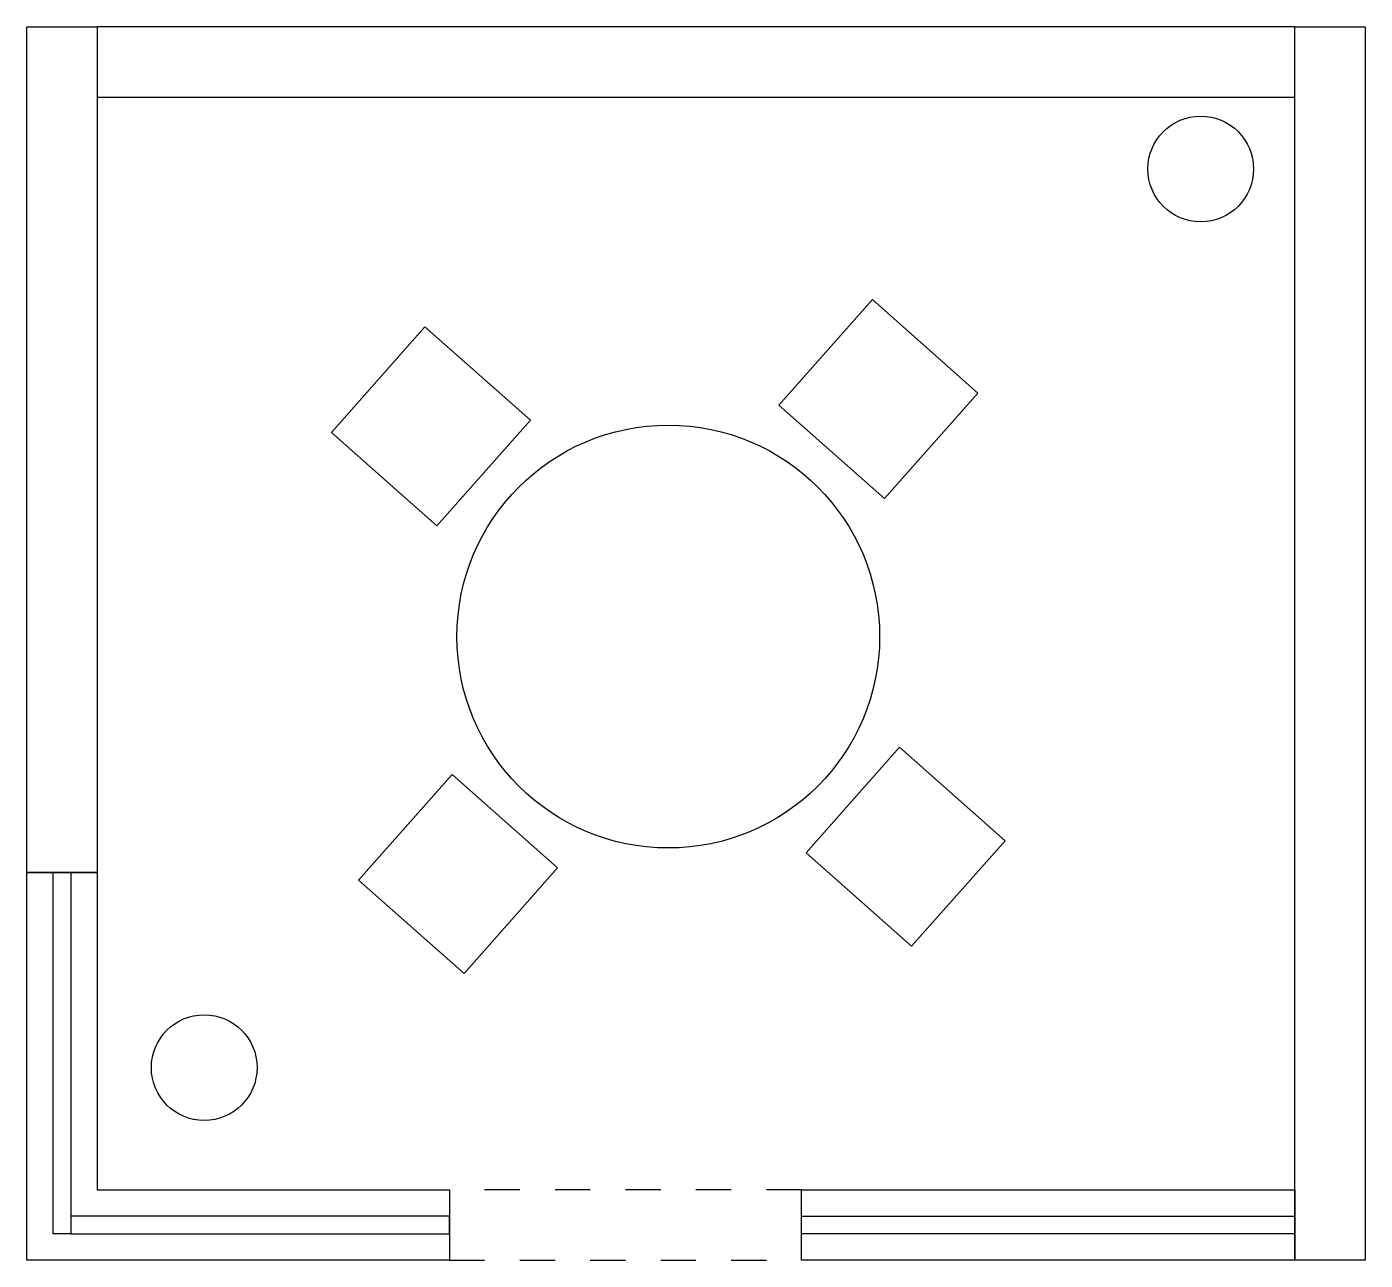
# Model space of a CAD drawing. Header units: metres. Extents: x 49.02 to 52.82, y 16.19 to 19.69.
import ezdxf

# ---------------------------------------------------------------- set-up
doc = ezdxf.new("R2010")
doc.units = ezdxf.units.M
doc.linetypes.add('Dashed', pattern=[0.01, 0.005, -0.005])
for name, color, linetype, true_color in [('墙体', 1, 'Continuous', 0xff0000), ('柜子', 220, 'Continuous', 0xff00c3), ('桌子', 100, 'Continuous', 0x00ff32), ('椅子', 160, 'Continuous', 0x004cff), ('玻璃', 4, 'Continuous', 0x00ffe7)]:
    doc.layers.add(name, color=color, linetype=linetype, true_color=true_color)
doc.layers.add('虚线', color=7, linetype='Dashed')

msp = doc.modelspace()

# ---------------------------------------------------------------- linework, layer by layer
at = {"layer": '墙体'}
for points in [[(49.2207, 19.6857), (49.2207, 17.2857), (49.0207, 17.2857), (49.0207, 19.6857)], [(52.6207, 19.6857), (49.2207, 19.6857), (49.2207, 19.4857), (52.6207, 19.4857)], [(52.6207, 19.6857), (52.8207, 19.6857), (52.8207, 16.1857), (52.6207, 16.1857)], [(49.2207, 16.1857), (49.0207, 16.1857), (49.0207, 17.2857), (49.2207, 17.2857), (49.2207, 16.3857), (50.2207, 16.3857), (50.2207, 16.1857)], [(52.6207, 16.1857), (51.2207, 16.1857), (51.2207, 16.3857), (52.6207, 16.3857)]]:
    msp.add_lwpolyline(points, close=True, dxfattribs=at)
at = {"layer": '柜子'}
for centre in [(52.3537, 19.2822), (49.5245, 16.7322)]:
    msp.add_circle(centre, 0.15, dxfattribs=at)
at = {"layer": '桌子'}
msp.add_circle((50.842, 17.9554), 0.6, dxfattribs=at)
at = {"layer": '椅子'}
for points in [[(51.7209, 18.6463), (51.4214, 18.9115), (51.1563, 18.612), (51.4558, 18.3469)], [(50.151, 18.8343), (49.8858, 18.5348), (50.1853, 18.2696), (50.4505, 18.5691)], [(51.533, 17.0764), (51.7981, 17.3759), (51.4987, 17.6411), (51.2335, 17.3416)], [(49.963, 17.2644), (50.2625, 16.9992), (50.5277, 17.2987), (50.2282, 17.5638)]]:
    msp.add_lwpolyline(points, close=True, dxfattribs=at)
at = {"layer": '玻璃'}
for points in [[(49.0957, 17.2857), (49.1457, 17.2857), (49.1457, 16.2607), (49.0957, 16.2607)], [(49.1457, 16.2607), (50.2207, 16.2607), (50.2207, 16.3107), (49.1457, 16.3107)], [(52.6207, 16.2607), (51.2207, 16.2607), (51.2207, 16.3107), (52.6207, 16.3107)]]:
    msp.add_lwpolyline(points, close=True, dxfattribs=at)
at = {"layer": '虚线'}
msp.add_lwpolyline([(51.2207, 16.3857), (50.2207, 16.3857), (50.2207, 16.1857), (51.2207, 16.1857)], close=True, dxfattribs=at)

doc.saveas('drawing.dxf')
